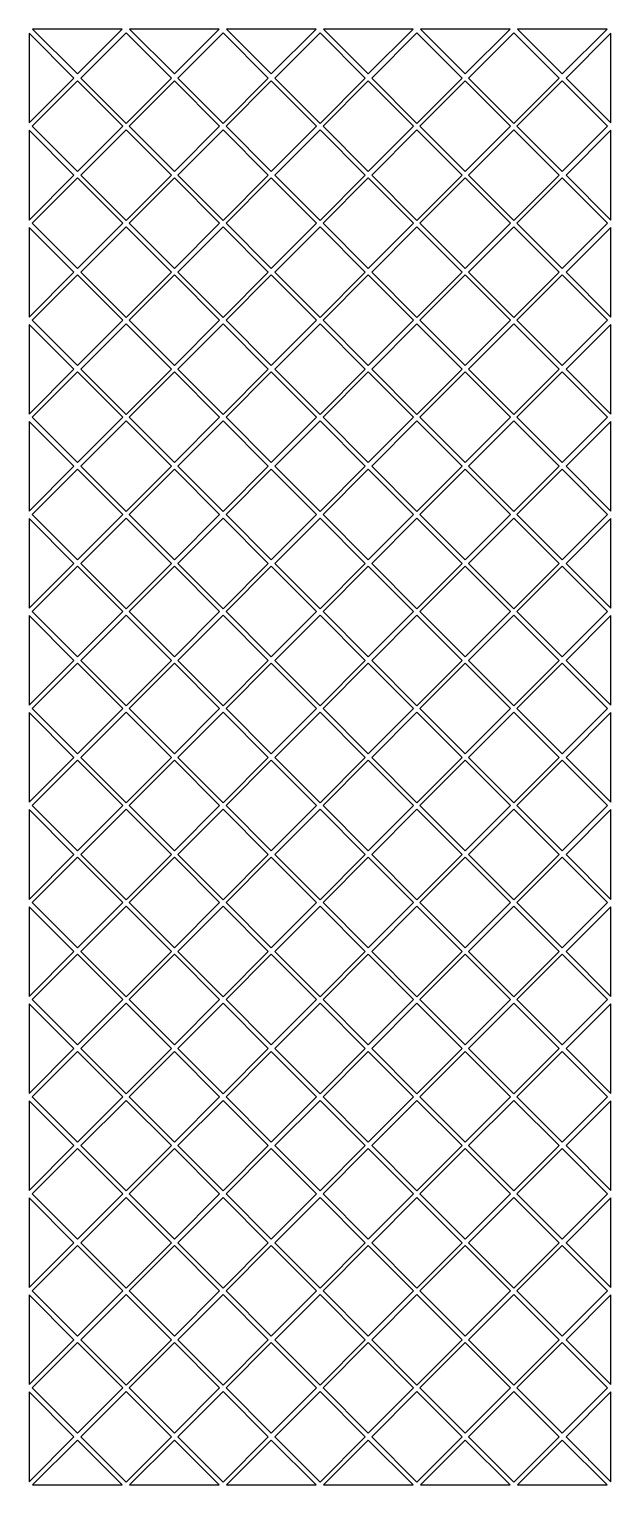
# Model space of a CAD drawing. Extents: x 0 to 46, y 0 to 114.
import ezdxf

# ---------------------------------------------------------------- set-up
doc = ezdxf.new("R2010")
doc.units = 0
doc.layers.get('0').update_dxf_attribs({"linetype": 'CONTINUOUS'})

msp = doc.modelspace()

# ---------------------------------------------------------------- linework, layer by layer
for points in [[(3.8, 109.745), (0.3, 113.245), (0.3, 106.245)], [(7.57107, 113.566), (0.57107, 113.566), (4.07107, 110.066)], [(11.4066, 109.745), (7.87107, 113.28), (4.33553, 109.745), (7.87107, 106.209)], [(15.1421, 113.566), (8.14214, 113.566), (11.6421, 110.066)], [(18.9777, 109.745), (15.4421, 113.28), (11.9066, 109.745), (15.4421, 106.209)], [(22.7132, 113.566), (15.7132, 113.566), (19.2132, 110.066)], [(26.5487, 109.745), (23.0132, 113.28), (19.4777, 109.745), (23.0132, 106.209)], [(30.2843, 113.566), (23.2843, 113.566), (26.7843, 110.066)], [(34.1198, 109.745), (30.5843, 113.28), (27.0487, 109.745), (30.5843, 106.209)], [(37.8553, 113.566), (30.8553, 113.566), (34.3553, 110.066)], [(41.6909, 109.745), (38.1553, 113.28), (34.6198, 109.745), (38.1553, 106.209)], [(45.4264, 113.566), (38.4264, 113.566), (41.9264, 110.066)], [(45.7264, 113.245), (42.2264, 109.745), (45.7264, 106.245)], [(7.6066, 105.995), (4.07107, 109.53), (0.53553, 105.995), (4.07107, 102.459)], [(15.1777, 105.995), (11.6421, 109.53), (8.1066, 105.995), (11.6421, 102.459)], [(22.7487, 105.995), (19.2132, 109.53), (15.6777, 105.995), (19.2132, 102.459)], [(30.3198, 105.995), (26.7843, 109.53), (23.2487, 105.995), (26.7843, 102.459)], [(37.8909, 105.995), (34.3553, 109.53), (30.8198, 105.995), (34.3553, 102.459)], [(45.4619, 105.995), (41.9264, 109.53), (38.3909, 105.995), (41.9264, 102.459)], [(3.8, 102.174), (0.3, 105.674), (0.3, 98.6739)], [(11.4066, 102.174), (7.87107, 105.709), (4.33553, 102.174), (7.87107, 98.6383)], [(18.9777, 102.174), (15.4421, 105.709), (11.9066, 102.174), (15.4421, 98.6383)], [(26.5487, 102.174), (23.0132, 105.709), (19.4777, 102.174), (23.0132, 98.6383)], [(34.1198, 102.174), (30.5843, 105.709), (27.0487, 102.174), (30.5843, 98.6383)], [(41.6909, 102.174), (38.1553, 105.709), (34.6198, 102.174), (38.1553, 98.6383)], [(45.7264, 105.674), (42.2264, 102.174), (45.7264, 98.6739)], [(7.6066, 98.4239), (4.07107, 101.959), (0.53553, 98.4239), (4.07107, 94.8883)], [(15.1777, 98.4239), (11.6421, 101.959), (8.1066, 98.4239), (11.6421, 94.8883)], [(22.7487, 98.4239), (19.2132, 101.959), (15.6777, 98.4239), (19.2132, 94.8883)], [(30.3198, 98.4239), (26.7843, 101.959), (23.2487, 98.4239), (26.7843, 94.8883)], [(37.8909, 98.4239), (34.3553, 101.959), (30.8198, 98.4239), (34.3553, 94.8883)], [(45.4619, 98.4239), (41.9264, 101.959), (38.3909, 98.4239), (41.9264, 94.8883)], [(3.8, 94.6028), (0.3, 98.1028), (0.3, 91.1028)], [(11.4066, 94.6028), (7.87107, 98.1383), (4.33553, 94.6028), (7.87107, 91.0673)], [(18.9777, 94.6028), (15.4421, 98.1383), (11.9066, 94.6028), (15.4421, 91.0673)], [(26.5487, 94.6028), (23.0132, 98.1383), (19.4777, 94.6028), (23.0132, 91.0673)], [(34.1198, 94.6028), (30.5843, 98.1383), (27.0487, 94.6028), (30.5843, 91.0673)], [(41.6909, 94.6028), (38.1553, 98.1383), (34.6198, 94.6028), (38.1553, 91.0673)], [(45.7264, 98.1028), (42.2264, 94.6028), (45.7264, 91.1028)], [(7.6066, 90.8528), (4.07107, 94.3883), (0.53553, 90.8528), (4.07107, 87.3173)], [(15.1777, 90.8528), (11.6421, 94.3883), (8.1066, 90.8528), (11.6421, 87.3173)], [(22.7487, 90.8528), (19.2132, 94.3883), (15.6777, 90.8528), (19.2132, 87.3173)], [(30.3198, 90.8528), (26.7843, 94.3883), (23.2487, 90.8528), (26.7843, 87.3173)], [(37.8909, 90.8528), (34.3553, 94.3883), (30.8198, 90.8528), (34.3553, 87.3173)], [(45.4619, 90.8528), (41.9264, 94.3883), (38.3909, 90.8528), (41.9264, 87.3173)], [(3.8, 87.0317), (0.3, 90.5317), (0.3, 83.5317)], [(11.4066, 87.0317), (7.87107, 90.5673), (4.33553, 87.0317), (7.87107, 83.4962)], [(18.9777, 87.0317), (15.4421, 90.5673), (11.9066, 87.0317), (15.4421, 83.4962)], [(26.5487, 87.0317), (23.0132, 90.5673), (19.4777, 87.0317), (23.0132, 83.4962)], [(34.1198, 87.0317), (30.5843, 90.5673), (27.0487, 87.0317), (30.5843, 83.4962)], [(41.6909, 87.0317), (38.1553, 90.5673), (34.6198, 87.0317), (38.1553, 83.4962)], [(45.7264, 90.5317), (42.2264, 87.0317), (45.7264, 83.5317)], [(7.6066, 83.2817), (4.07107, 86.8173), (0.53553, 83.2817), (4.07107, 79.7462)], [(15.1777, 83.2817), (11.6421, 86.8173), (8.1066, 83.2817), (11.6421, 79.7462)], [(22.7487, 83.2817), (19.2132, 86.8173), (15.6777, 83.2817), (19.2132, 79.7462)], [(30.3198, 83.2817), (26.7843, 86.8173), (23.2487, 83.2817), (26.7843, 79.7462)], [(37.8909, 83.2817), (34.3553, 86.8173), (30.8198, 83.2817), (34.3553, 79.7462)], [(45.4619, 83.2817), (41.9264, 86.8173), (38.3909, 83.2817), (41.9264, 79.7462)], [(3.8, 79.4607), (0.3, 82.9607), (0.3, 75.9607)], [(11.4066, 79.4607), (7.87107, 82.9962), (4.33553, 79.4607), (7.87107, 75.9251)], [(18.9777, 79.4607), (15.4421, 82.9962), (11.9066, 79.4607), (15.4421, 75.9251)], [(26.5487, 79.4607), (23.0132, 82.9962), (19.4777, 79.4607), (23.0132, 75.9251)], [(34.1198, 79.4607), (30.5843, 82.9962), (27.0487, 79.4607), (30.5843, 75.9251)], [(41.6909, 79.4607), (38.1553, 82.9962), (34.6198, 79.4607), (38.1553, 75.9251)], [(45.7264, 82.9607), (42.2264, 79.4607), (45.7264, 75.9607)], [(7.6066, 75.7107), (4.07107, 79.2462), (0.53553, 75.7107), (4.07107, 72.1751)], [(15.1777, 75.7107), (11.6421, 79.2462), (8.1066, 75.7107), (11.6421, 72.1751)], [(22.7487, 75.7107), (19.2132, 79.2462), (15.6777, 75.7107), (19.2132, 72.1751)], [(30.3198, 75.7107), (26.7843, 79.2462), (23.2487, 75.7107), (26.7843, 72.1751)], [(37.8909, 75.7107), (34.3553, 79.2462), (30.8198, 75.7107), (34.3553, 72.1751)], [(45.4619, 75.7107), (41.9264, 79.2462), (38.3909, 75.7107), (41.9264, 72.1751)], [(3.8, 71.8896), (0.3, 75.3896), (0.3, 68.3896)], [(11.4066, 71.8896), (7.87107, 75.4251), (4.33553, 71.8896), (7.87107, 68.3541)], [(18.9777, 71.8896), (15.4421, 75.4251), (11.9066, 71.8896), (15.4421, 68.3541)], [(26.5487, 71.8896), (23.0132, 75.4251), (19.4777, 71.8896), (23.0132, 68.3541)], [(34.1198, 71.8896), (30.5843, 75.4251), (27.0487, 71.8896), (30.5843, 68.3541)], [(41.6909, 71.8896), (38.1553, 75.4251), (34.6198, 71.8896), (38.1553, 68.3541)], [(45.7264, 75.3896), (42.2264, 71.8896), (45.7264, 68.3896)], [(7.6066, 68.1396), (4.07107, 71.6751), (0.53553, 68.1396), (4.07107, 64.6041)], [(15.1777, 68.1396), (11.6421, 71.6751), (8.1066, 68.1396), (11.6421, 64.6041)], [(22.7487, 68.1396), (19.2132, 71.6751), (15.6777, 68.1396), (19.2132, 64.6041)], [(30.3198, 68.1396), (26.7843, 71.6751), (23.2487, 68.1396), (26.7843, 64.6041)], [(37.8909, 68.1396), (34.3553, 71.6751), (30.8198, 68.1396), (34.3553, 64.6041)], [(45.4619, 68.1396), (41.9264, 71.6751), (38.3909, 68.1396), (41.9264, 64.6041)], [(3.8, 64.3185), (0.3, 67.8185), (0.3, 60.8185)], [(11.4066, 64.3185), (7.87107, 67.8541), (4.33553, 64.3185), (7.87107, 60.783)], [(18.9777, 64.3185), (15.4421, 67.8541), (11.9066, 64.3185), (15.4421, 60.783)], [(26.5487, 64.3185), (23.0132, 67.8541), (19.4777, 64.3185), (23.0132, 60.783)], [(34.1198, 64.3185), (30.5843, 67.8541), (27.0487, 64.3185), (30.5843, 60.783)], [(41.6909, 64.3185), (38.1553, 67.8541), (34.6198, 64.3185), (38.1553, 60.783)], [(45.7264, 67.8185), (42.2264, 64.3185), (45.7264, 60.8185)], [(7.6066, 60.5685), (4.07107, 64.1041), (0.53553, 60.5685), (4.07107, 57.033)], [(15.1777, 60.5685), (11.6421, 64.1041), (8.1066, 60.5685), (11.6421, 57.033)], [(22.7487, 60.5685), (19.2132, 64.1041), (15.6777, 60.5685), (19.2132, 57.033)], [(30.3198, 60.5685), (26.7843, 64.1041), (23.2487, 60.5685), (26.7843, 57.033)], [(37.8909, 60.5685), (34.3553, 64.1041), (30.8198, 60.5685), (34.3553, 57.033)], [(45.4619, 60.5685), (41.9264, 64.1041), (38.3909, 60.5685), (41.9264, 57.033)], [(3.8, 56.7475), (0.3, 60.2475), (0.3, 53.2475)], [(11.4066, 56.7475), (7.87107, 60.283), (4.33553, 56.7475), (7.87107, 53.2119)], [(18.9777, 56.7475), (15.4421, 60.283), (11.9066, 56.7475), (15.4421, 53.2119)], [(26.5487, 56.7475), (23.0132, 60.283), (19.4777, 56.7475), (23.0132, 53.2119)], [(34.1198, 56.7475), (30.5843, 60.283), (27.0487, 56.7475), (30.5843, 53.2119)], [(41.6909, 56.7475), (38.1553, 60.283), (34.6198, 56.7475), (38.1553, 53.2119)], [(45.7264, 60.2475), (42.2264, 56.7475), (45.7264, 53.2475)], [(7.6066, 52.9975), (4.07107, 56.533), (0.53553, 52.9975), (4.07107, 49.4619)], [(15.1777, 52.9975), (11.6421, 56.533), (8.1066, 52.9975), (11.6421, 49.4619)], [(22.7487, 52.9975), (19.2132, 56.533), (15.6777, 52.9975), (19.2132, 49.4619)], [(30.3198, 52.9975), (26.7843, 56.533), (23.2487, 52.9975), (26.7843, 49.4619)], [(37.8909, 52.9975), (34.3553, 56.533), (30.8198, 52.9975), (34.3553, 49.4619)], [(45.4619, 52.9975), (41.9264, 56.533), (38.3909, 52.9975), (41.9264, 49.4619)], [(3.8, 49.1764), (0.3, 52.6764), (0.3, 45.6764)], [(11.4066, 49.1764), (7.87107, 52.7119), (4.33553, 49.1764), (7.87107, 45.6409)], [(18.9777, 49.1764), (15.4421, 52.7119), (11.9066, 49.1764), (15.4421, 45.6409)], [(26.5487, 49.1764), (23.0132, 52.7119), (19.4777, 49.1764), (23.0132, 45.6409)], [(34.1198, 49.1764), (30.5843, 52.7119), (27.0487, 49.1764), (30.5843, 45.6409)], [(41.6909, 49.1764), (38.1553, 52.7119), (34.6198, 49.1764), (38.1553, 45.6409)], [(45.7264, 52.6764), (42.2264, 49.1764), (45.7264, 45.6764)], [(7.6066, 45.4264), (4.07107, 48.9619), (0.53553, 45.4264), (4.07107, 41.8909)], [(15.1777, 45.4264), (11.6421, 48.9619), (8.1066, 45.4264), (11.6421, 41.8909)], [(22.7487, 45.4264), (19.2132, 48.9619), (15.6777, 45.4264), (19.2132, 41.8909)], [(30.3198, 45.4264), (26.7843, 48.9619), (23.2487, 45.4264), (26.7843, 41.8909)], [(37.8909, 45.4264), (34.3553, 48.9619), (30.8198, 45.4264), (34.3553, 41.8909)], [(45.4619, 45.4264), (41.9264, 48.9619), (38.3909, 45.4264), (41.9264, 41.8909)], [(3.8, 41.6053), (0.3, 45.1053), (0.3, 38.1053)], [(11.4066, 41.6053), (7.87107, 45.1409), (4.33553, 41.6053), (7.87107, 38.0698)], [(18.9777, 41.6053), (15.4421, 45.1409), (11.9066, 41.6053), (15.4421, 38.0698)], [(26.5487, 41.6053), (23.0132, 45.1409), (19.4777, 41.6053), (23.0132, 38.0698)], [(34.1198, 41.6053), (30.5843, 45.1409), (27.0487, 41.6053), (30.5843, 38.0698)], [(41.6909, 41.6053), (38.1553, 45.1409), (34.6198, 41.6053), (38.1553, 38.0698)], [(45.7264, 45.1053), (42.2264, 41.6053), (45.7264, 38.1053)], [(7.6066, 37.8553), (4.07107, 41.3909), (0.53553, 37.8553), (4.07107, 34.3198)], [(15.1777, 37.8553), (11.6421, 41.3909), (8.1066, 37.8553), (11.6421, 34.3198)], [(22.7487, 37.8553), (19.2132, 41.3909), (15.6777, 37.8553), (19.2132, 34.3198)], [(30.3198, 37.8553), (26.7843, 41.3909), (23.2487, 37.8553), (26.7843, 34.3198)], [(37.8909, 37.8553), (34.3553, 41.3909), (30.8198, 37.8553), (34.3553, 34.3198)], [(45.4619, 37.8553), (41.9264, 41.3909), (38.3909, 37.8553), (41.9264, 34.3198)], [(3.8, 34.0343), (0.3, 37.5343), (0.3, 30.5343)], [(11.4066, 34.0343), (7.87107, 37.5698), (4.33553, 34.0343), (7.87107, 30.4987)], [(18.9777, 34.0343), (15.4421, 37.5698), (11.9066, 34.0343), (15.4421, 30.4987)], [(26.5487, 34.0343), (23.0132, 37.5698), (19.4777, 34.0343), (23.0132, 30.4987)], [(34.1198, 34.0343), (30.5843, 37.5698), (27.0487, 34.0343), (30.5843, 30.4987)], [(41.6909, 34.0343), (38.1553, 37.5698), (34.6198, 34.0343), (38.1553, 30.4987)], [(45.7264, 37.5343), (42.2264, 34.0343), (45.7264, 30.5343)], [(7.6066, 30.2843), (4.07107, 33.8198), (0.53553, 30.2843), (4.07107, 26.7487)], [(15.1777, 30.2843), (11.6421, 33.8198), (8.1066, 30.2843), (11.6421, 26.7487)], [(22.7487, 30.2843), (19.2132, 33.8198), (15.6777, 30.2843), (19.2132, 26.7487)], [(30.3198, 30.2843), (26.7843, 33.8198), (23.2487, 30.2843), (26.7843, 26.7487)], [(37.8909, 30.2843), (34.3553, 33.8198), (30.8198, 30.2843), (34.3553, 26.7487)], [(45.4619, 30.2843), (41.9264, 33.8198), (38.3909, 30.2843), (41.9264, 26.7487)], [(3.8, 26.4632), (0.3, 29.9632), (0.3, 22.9632)], [(11.4066, 26.4632), (7.87107, 29.9987), (4.33553, 26.4632), (7.87107, 22.9277)], [(18.9777, 26.4632), (15.4421, 29.9987), (11.9066, 26.4632), (15.4421, 22.9277)], [(26.5487, 26.4632), (23.0132, 29.9987), (19.4777, 26.4632), (23.0132, 22.9277)], [(34.1198, 26.4632), (30.5843, 29.9987), (27.0487, 26.4632), (30.5843, 22.9277)], [(41.6909, 26.4632), (38.1553, 29.9987), (34.6198, 26.4632), (38.1553, 22.9277)], [(45.7264, 29.9632), (42.2264, 26.4632), (45.7264, 22.9632)], [(7.6066, 22.7132), (4.07107, 26.2487), (0.53553, 22.7132), (4.07107, 19.1777)], [(15.1777, 22.7132), (11.6421, 26.2487), (8.1066, 22.7132), (11.6421, 19.1777)], [(22.7487, 22.7132), (19.2132, 26.2487), (15.6777, 22.7132), (19.2132, 19.1777)], [(30.3198, 22.7132), (26.7843, 26.2487), (23.2487, 22.7132), (26.7843, 19.1777)], [(37.8909, 22.7132), (34.3553, 26.2487), (30.8198, 22.7132), (34.3553, 19.1777)], [(45.4619, 22.7132), (41.9264, 26.2487), (38.3909, 22.7132), (41.9264, 19.1777)], [(3.8, 18.8921), (0.3, 22.3921), (0.3, 15.3921)], [(11.4066, 18.8921), (7.87107, 22.4277), (4.33553, 18.8921), (7.87107, 15.3566)], [(18.9777, 18.8921), (15.4421, 22.4277), (11.9066, 18.8921), (15.4421, 15.3566)], [(26.5487, 18.8921), (23.0132, 22.4277), (19.4777, 18.8921), (23.0132, 15.3566)], [(34.1198, 18.8921), (30.5843, 22.4277), (27.0487, 18.8921), (30.5843, 15.3566)], [(41.6909, 18.8921), (38.1553, 22.4277), (34.6198, 18.8921), (38.1553, 15.3566)], [(45.7264, 22.3921), (42.2264, 18.8921), (45.7264, 15.3921)], [(7.6066, 15.1421), (4.07107, 18.6777), (0.53553, 15.1421), (4.07107, 11.6066)], [(15.1777, 15.1421), (11.6421, 18.6777), (8.1066, 15.1421), (11.6421, 11.6066)], [(22.7487, 15.1421), (19.2132, 18.6777), (15.6777, 15.1421), (19.2132, 11.6066)], [(30.3198, 15.1421), (26.7843, 18.6777), (23.2487, 15.1421), (26.7843, 11.6066)], [(37.8909, 15.1421), (34.3553, 18.6777), (30.8198, 15.1421), (34.3553, 11.6066)], [(45.4619, 15.1421), (41.9264, 18.6777), (38.3909, 15.1421), (41.9264, 11.6066)], [(3.8, 11.3211), (0.3, 14.8211), (0.3, 7.82107)], [(11.4066, 11.3211), (7.87107, 14.8566), (4.33553, 11.3211), (7.87107, 7.78553)], [(18.9777, 11.3211), (15.4421, 14.8566), (11.9066, 11.3211), (15.4421, 7.78553)], [(26.5487, 11.3211), (23.0132, 14.8566), (19.4777, 11.3211), (23.0132, 7.78553)], [(34.1198, 11.3211), (30.5843, 14.8566), (27.0487, 11.3211), (30.5843, 7.78553)], [(41.6909, 11.3211), (38.1553, 14.8566), (34.6198, 11.3211), (38.1553, 7.78553)], [(45.7264, 14.8211), (42.2264, 11.3211), (45.7264, 7.82107)], [(7.6066, 7.57107), (4.07107, 11.1066), (0.53553, 7.57107), (4.07107, 4.03553)], [(15.1777, 7.57107), (11.6421, 11.1066), (8.1066, 7.57107), (11.6421, 4.03553)], [(22.7487, 7.57107), (19.2132, 11.1066), (15.6777, 7.57107), (19.2132, 4.03553)], [(30.3198, 7.57107), (26.7843, 11.1066), (23.2487, 7.57107), (26.7843, 4.03553)], [(37.8909, 7.57107), (34.3553, 11.1066), (30.8198, 7.57107), (34.3553, 4.03553)], [(45.4619, 7.57107), (41.9264, 11.1066), (38.3909, 7.57107), (41.9264, 4.03553)], [(3.8, 3.75), (0.3, 7.25), (0.3, 0.25)], [(11.4066, 3.75), (7.87107, 7.28553), (4.33553, 3.75), (7.87107, 0.21447)], [(18.9777, 3.75), (15.4421, 7.28553), (11.9066, 3.75), (15.4421, 0.21447)], [(26.5487, 3.75), (23.0132, 7.28553), (19.4777, 3.75), (23.0132, 0.21447)], [(34.1198, 3.75), (30.5843, 7.28553), (27.0487, 3.75), (30.5843, 0.21447)], [(41.6909, 3.75), (38.1553, 7.28553), (34.6198, 3.75), (38.1553, 0.21447)], [(45.7264, 7.25), (42.2264, 3.75), (45.7264, 0.25)], [(4.07107, 3.5), (0.57107, 0), (7.57107, 0)], [(11.6421, 3.5), (8.14214, 0), (15.1421, 0)], [(19.2132, 3.5), (15.7132, 0), (22.7132, 0)], [(26.7843, 3.5), (23.2843, 0), (30.2843, 0)], [(34.3553, 3.5), (30.8553, 0), (37.8553, 0)], [(41.9264, 3.5), (38.4264, 0), (45.4264, 0)]]:
    msp.add_lwpolyline(points, close=True)

doc.saveas('drawing.dxf')
